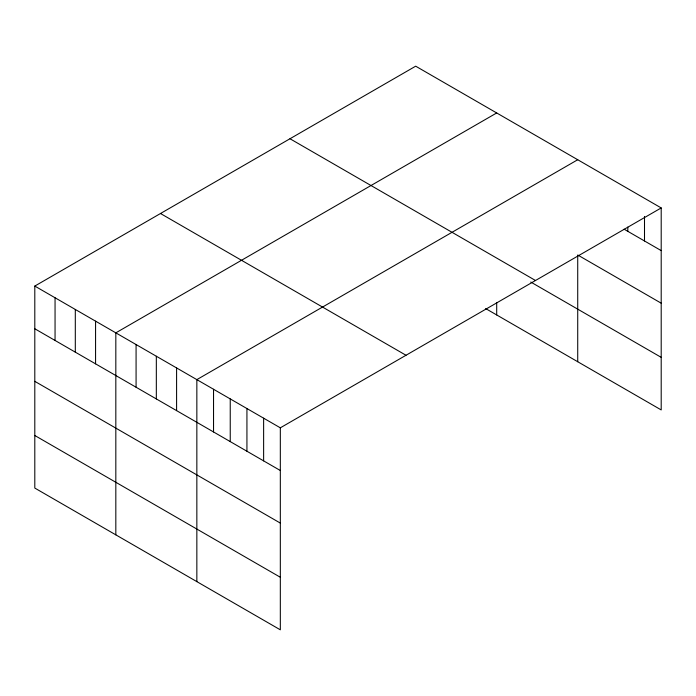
<?xml version="1.0" encoding="UTF-8"?>
<svg xmlns="http://www.w3.org/2000/svg" width="696" height="696" viewBox="0 0 696 696"><rect width="100%" height="100%" fill="white"/><g stroke="black" fill="none" stroke-linecap="round" stroke-linejoin="round"><path stroke-width="1.04" d="M34.8 286.073L280.323 427.822L280.323 629.819L34.8 488.07L34.8 286.073L415.677 66.181L661.2 207.93L661.2 409.927L485.651 308.572M496.7 112.952L115.823 332.853L115.823 534.85M577.723 159.732L196.846 379.633L196.846 581.63M280.323 427.822L661.2 207.93M624.103 229.193L661.2 250.612M577.723 254.997L661.2 303.186M289.988 138.748L535.511 280.497M530.77 282.045L661.2 357.353M160.489 213.507L406.012 355.264M34.8 328.764L280.323 470.513M34.8 381.338L280.323 523.087M34.8 435.496L280.323 577.254M644.505 216.43L644.505 240.981M627.809 227.07L627.809 231.342M577.723 256.058L577.723 361.729M496.7 302.577L496.7 314.949M263.627 418.192L263.627 460.874M246.932 408.552L246.932 451.234M230.237 398.912L230.237 441.595M213.541 389.273L213.541 431.955M176.593 367.94L176.593 410.623M156.33 356.239L156.33 398.93M136.077 344.546L136.077 387.237M95.569 321.16L95.569 363.851M75.307 309.468L75.307 352.15M55.054 297.766L55.054 340.457"/></g></svg>
